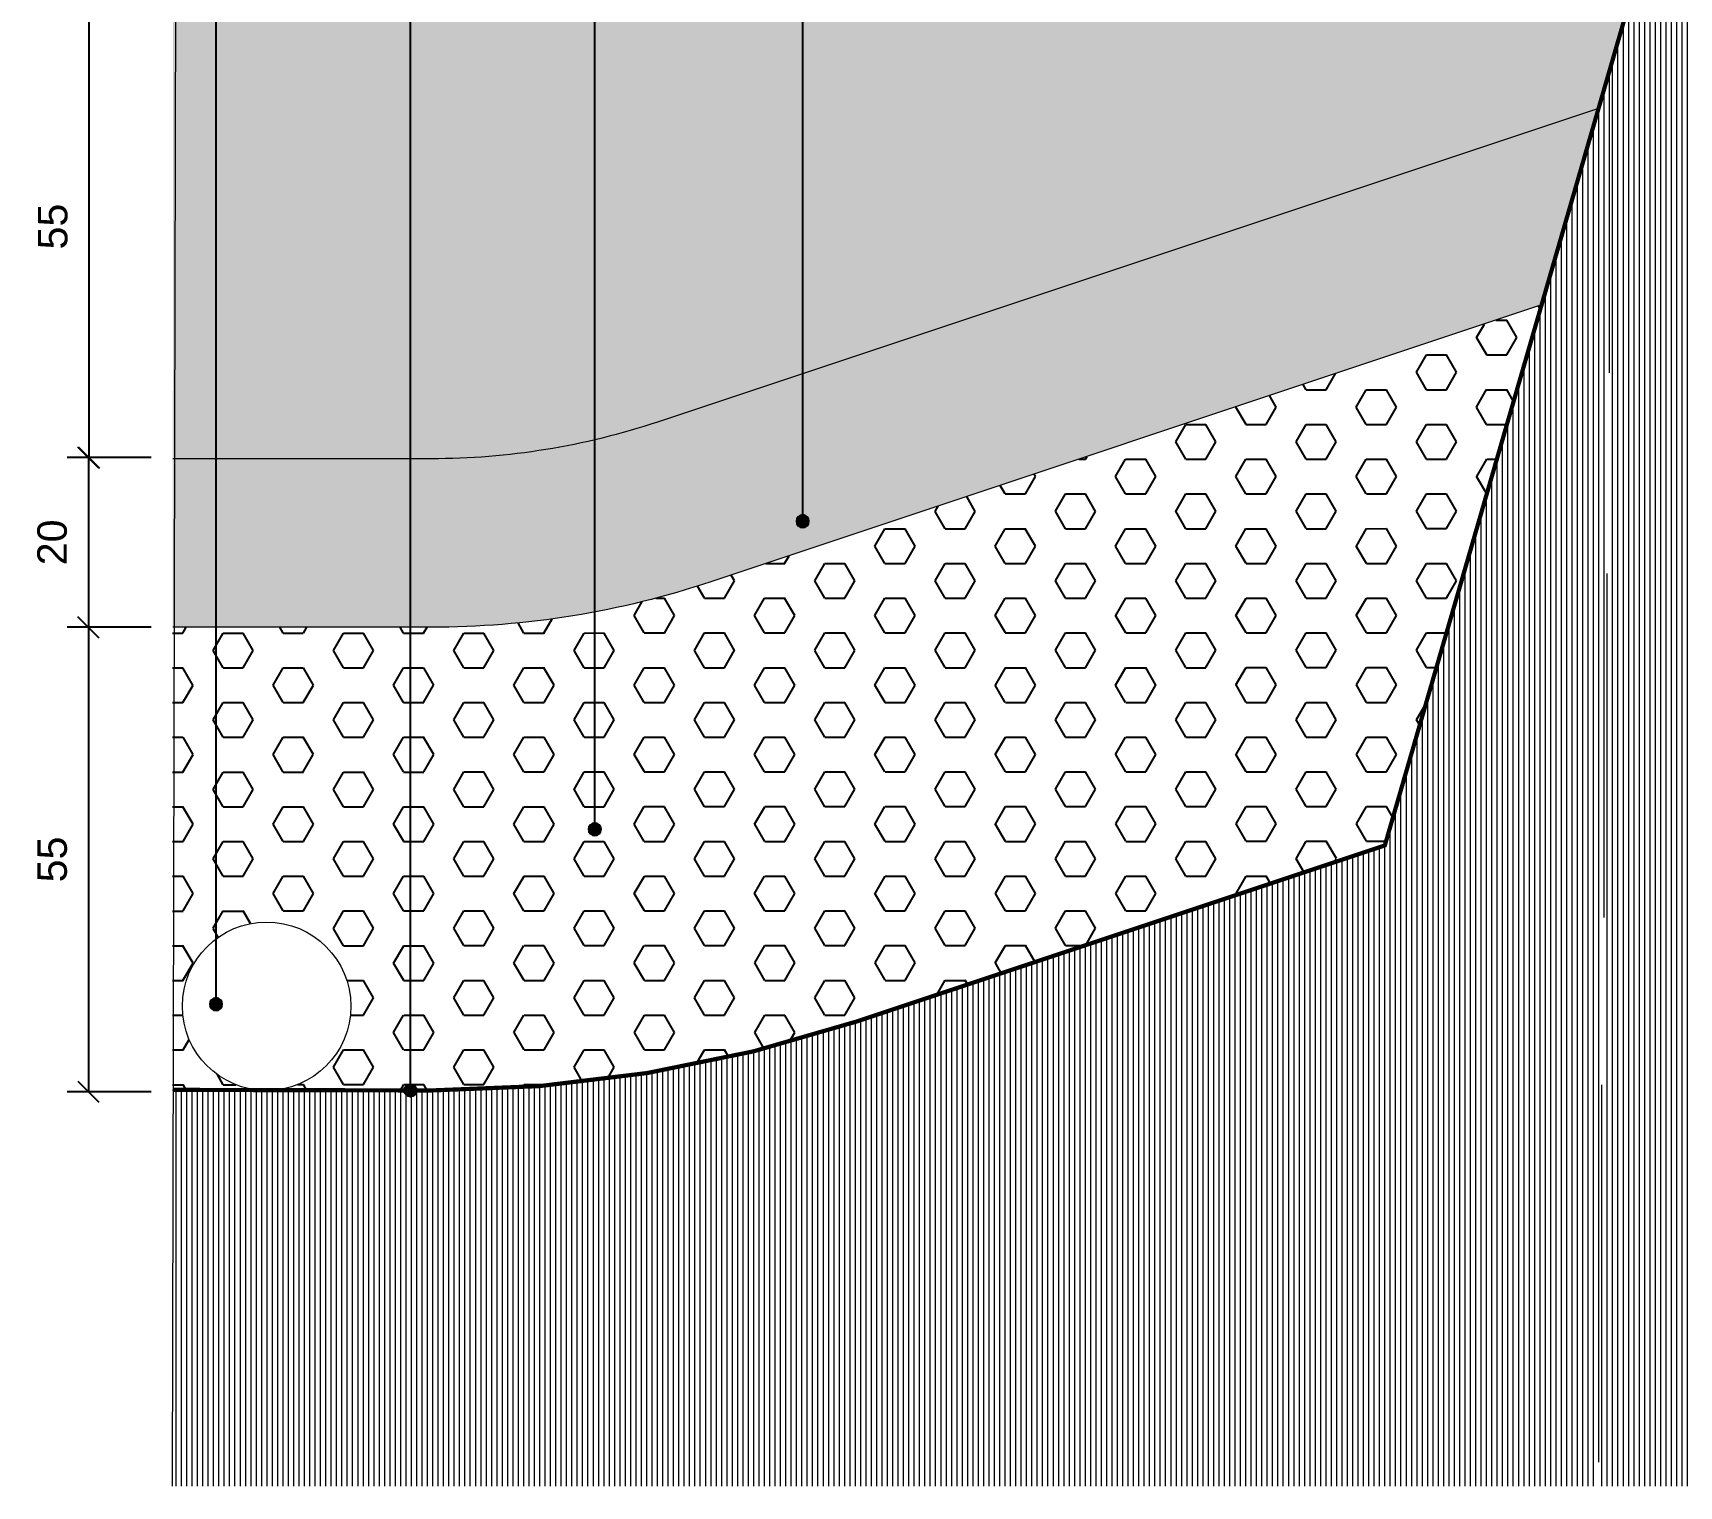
# Model space of a CAD drawing. Header units: metres. Extents: x -325 to 301, y -147 to 149.
# Drawn here: x 15.436 to 17.39, y 24.42 to 26.145 of the extents above; entities that cross this region are included whole.
import ezdxf

# ---------------------------------------------------------------- set-up
doc = ezdxf.new("R2010")
doc.units = ezdxf.units.M
doc.linetypes.add('ACAD_ISO03W100', pattern=[30, 12, -18])
doc.layers.get('Defpoints').update_dxf_attribs({"lineweight": 13})
doc.layers.add('0-TX-1_25', color=7, linetype='Continuous', true_color=0x3f4f7f)
for name, color, linetype in [('02-L-Geotextile', 32, 'Continuous'), ('10-DET-encoixinat', 37, 'Continuous'), ('10-DET_TERRENY_sol estructural', 251, 'Continuous')]:
    doc.layers.add(name, color=color, linetype=linetype)
for name, color, linetype, lineweight in [('1-CM', 7, 'Continuous', 0), ('2-formigó', 7, 'Continuous', 0), ('2-L-secció', 1, 'Continuous', 0), ('3-TR Seleccionat', 44, 'Continuous', 0)]:
    doc.layers.add(name, color=color, linetype=linetype, lineweight=lineweight)
doc.styles.get("Standard").update_dxf_attribs({"font": 'arial.ttf'})
doc.dimstyles.new('ISO-25', dxfattribs={"dimtxt": 0.1, "dimasz": 0.1, "dimexe": 0.1, "dimexo": 0.1, "dimgap": 0.1, "dimtad": 1, "dimdec": 0, "dimlfac": 100, "dimzin": 9, "dimtxsty": 'Standard', "dimblk": 'OBLIQUE', "dimcen": 0.1, "dimadec": 0, "dimazin": 0, "dimtfac": 1, "dimtdec": 0, "dimtmove": 0, "dimatfit": 3, "dimldrblk": 'OBLIQUE', "dimfxl": 1, "dimarcsym": 0})

# ---------------------------------------------------------------- blocks, each defined once
blk = doc.blocks.new('_Oblique')
at = {"color": 0, "lineweight": -2}
blk.add_line((-0.499999999995058, -0.4999999998130015), (0.500000000028669, 0.500000000163238), dxfattribs=at)
blk = doc.blocks.new('*D3040')
at = {"layer": '0-TX-1_25', "color": 0, "lineweight": -2, "transparency": 16777216}
for p, q in [((15.56161067878929, 26.18969623093081), (15.47762559997044, 26.18969623093081)), ((15.50262559997044, 26.18969623093081), (15.50262559997044, 25.64117112390282)), ((15.57632801649645, 25.64117112390282), (15.47762559997044, 25.64117112390282))]:
    blk.add_line(p, q, dxfattribs=at)
at = {"layer": 'Defpoints', "color": 0, "transparency": 16777216}
for p in [(15.5866106787893, 26.18969623093081), (15.50262559997044, 25.64117112390282), (15.60132801649645, 25.64117112390282)]:
    blk.add_point(p, dxfattribs=at)
at = {"layer": '0-TX-1_25', "color": 0, "lineweight": -2, "transparency": 16777216, "xscale": 0.025, "yscale": 0.025, "zscale": 0.025}
for p, rotation in [((15.50262559997044, 26.18969623093081), 90), ((15.50262559997044, 25.64117112390282), 270)]:
    blk.add_blockref('_Oblique', p, dxfattribs=dict(at, rotation=rotation))
at = {"layer": '0-TX-1_25', "color": 0, "transparency": 16777216, "insert": (15.4598271688654, 25.91543367741681), "char_height": 0.035, "attachment_point": 5, "rotation": 90}
blk.add_mtext('55', dxfattribs=at)
blk = doc.blocks.new('*D3041')
at = {"layer": '0-TX-1_25', "color": 0, "lineweight": -2, "transparency": 16777216}
for p, q in [((15.56161067879949, 25.64117112392093), (15.47696325954093, 25.64117112392093)), ((15.50196325954093, 25.64117112392093), (15.50196325954093, 25.43969623063726)), ((15.57632801650665, 25.43969623063726), (15.47696325954093, 25.43969623063726))]:
    blk.add_line(p, q, dxfattribs=at)
at = {"layer": 'Defpoints', "color": 0, "transparency": 16777216}
for p in [(15.58661067879949, 25.64117112392093), (15.50196325954093, 25.43969623063726), (15.60132801650665, 25.43969623063726)]:
    blk.add_point(p, dxfattribs=at)
at = {"layer": '0-TX-1_25', "color": 0, "lineweight": -2, "transparency": 16777216, "xscale": 0.025, "yscale": 0.025, "zscale": 0.025}
for p, rotation in [((15.50196325954093, 25.64117112392093), 90), ((15.50196325954093, 25.43969623063726), 270)]:
    blk.add_blockref('_Oblique', p, dxfattribs=dict(at, rotation=rotation))
at = {"layer": '0-TX-1_25', "color": 0, "transparency": 16777216, "insert": (15.45909320497067, 25.54043367727909), "char_height": 0.035, "attachment_point": 5, "rotation": 90}
blk.add_mtext('20', dxfattribs=at)
blk = doc.blocks.new('*D3042')
at = {"layer": '0-TX-1_25', "color": 0, "lineweight": -2, "transparency": 16777216}
for p, q in [((15.56161067880967, 25.43969623064122), (15.47696325955108, 25.43969623064122)), ((15.50196325955108, 25.43969623064122), (15.50196325955108, 24.88822133735754)), ((15.57632801651682, 24.88822133735754), (15.47696325955108, 24.88822133735754))]:
    blk.add_line(p, q, dxfattribs=at)
at = {"layer": 'Defpoints', "color": 0, "transparency": 16777216}
for p in [(15.58661067880967, 25.43969623064122), (15.50196325955108, 24.88822133735754), (15.60132801651682, 24.88822133735754)]:
    blk.add_point(p, dxfattribs=at)
at = {"layer": '0-TX-1_25', "color": 0, "lineweight": -2, "transparency": 16777216, "xscale": 0.025, "yscale": 0.025, "zscale": 0.025}
for p, rotation in [((15.50196325955108, 25.43969623064122), 90), ((15.50196325955108, 24.88822133735754), 270)]:
    blk.add_blockref('_Oblique', p, dxfattribs=dict(at, rotation=rotation))
at = {"layer": '0-TX-1_25', "color": 0, "transparency": 16777216, "insert": (15.45916482844603, 25.16395878399937), "char_height": 0.035, "attachment_point": 5, "rotation": 90}
blk.add_mtext('55', dxfattribs=at)
blk = doc.blocks.new('POINT')
at = {"layer": '0-TX-1_25'}
h = blk.add_hatch(dxfattribs=at)
h.set_pattern_fill('ANGLE', color=256)
h.set_pattern_definition([(0, (-83.74681484067048, -12.72584030761209), (0, 6.985), [5.08, -1.905]), (90, (-83.74681484067048, -12.72584030761209), (-6.985, 4.277078946022131e-16), [5.08, -1.905])])
edge = h.paths.add_edge_path()
edge.add_arc((0, 0), 0.0075, 0, 360)
h = blk.add_hatch(color=256, dxfattribs=at)
h.dxf.hatch_style = 1
edge = h.paths.add_edge_path()
edge.add_arc((0, 0), 0.0075, 0, 360)
blk.add_circle((0, 0), 0.0075, dxfattribs=at)

msp = doc.modelspace()

# ---------------------------------------------------------------- hatches: boundary and pattern name
at = {"layer": '10-DET-encoixinat'}
h = msp.add_hatch(dxfattribs=at)
h.set_pattern_fill('CROSS', color=256, scale=0.04999999999999997, angle=91.66889548920817)
h.set_pattern_definition([(135.910817346098, (6.785408189389369, 22.06944331847165), (-0.01767543594103214, -0.000281005861983161), [0.006249999999999993, -0.01874999999999998]), (225.9108173460979, (6.785337936467936, 22.07386217656579), (0.000281005861983161, -0.01767543594103215), [0.006249999999999993, -0.01874999999999998])])
edge = h.paths.add_edge_path()
edge.add_line((15.60217306492196, 25.63969623082351), (15.60255596775374, 26.19236219539123))
edge.add_line((15.60255596775374, 26.19236219539123), (15.90887584050502, 26.1996212689502))
edge.add_arc((15.8572620003722, 26.5806167963586), 0.3844757214681614, 277.7149486701938, 289.8688040648013)
edge.add_line((15.98793281779936, 26.2190276401725), (17.29501991511639, 26.68822133884799))
edge.add_line((17.29501991511639, 26.68822133884799), (17.40612434797097, 26.68822133884799))
edge.add_line((17.40612434797097, 26.68822133884799), (17.40612434797097, 26.43937306702145))
edge.add_line((17.40612434797097, 26.43937306702145), (17.29487571365217, 26.0557177005859))
edge.add_line((17.29487571365217, 26.0557177005859), (16.17766956141861, 25.68331546711421))
edge.add_arc((15.90887584183413, 26.48969622816942), 0.8499999973459114, 269.9999996592993, 288.43495730021823, ccw=False)
edge.add_line((15.90887583677973, 25.63969623082351), (15.60217306492196, 25.63969623082351))
at = {"layer": '10-DET_TERRENY_sol estructural'}
h = msp.add_hatch(dxfattribs=at)
h.set_pattern_fill('AR-SAND', color=256, scale=0.0003999999999999999, angle=-43.73425226980012)
h.set_pattern_definition([(289.3122183400753, (15.31191084520843, 17.67590678128447), (0.01879822796445405, -0.005502431136980967), [0, -0.01544319999999998, 0, -0.01727199999999995, 0, -0.01650999999999996]), (259.3122183400753, (15.31191084520843, 17.67590678128447), (0.02162803163196305, -0.02603235100308087), [0, -0.0083312, 0, -0.0139192, 0, -0.005333999999999999]), (219.3122183400753, (15.31581150075372, 17.68777922418933), (-0.00982115641062363, -0.03007687615438255), [0, -0.005079999999999999, 0, -0.018288, 0, -0.023876]), (209.3122183400753, (15.31581150075372, 17.68777922418933), (-0.00106156736975184, -0.03179966316751606), [0, -0.002539999999999995, 0, -0.01198879999999998, 0, -0.01371599999999998])])
edge = h.paths.add_edge_path()
edge.add_line((15.60203449918545, 25.43969623063725), (15.60217306492196, 25.63969623082352))
edge.add_line((15.60217306492196, 25.63969623082352), (15.90887584162414, 25.63969623082351))
edge.add_arc((15.90887584162414, 26.48969622995274), 0.8499999991292313, 270.0000000000002, 288.4349572581711)
edge.add_line((16.17766956118079, 25.68331546700846), (17.29487571365217, 26.0557177005859))
edge.add_line((17.29487571365217, 26.0557177005859), (17.2272036549403, 25.82234181564558))
edge.add_line((17.2272036549403, 25.82234181564558), (16.24091514074171, 25.49357881643714))
edge.add_arc((15.90887584039139, 26.48969622924385), 1.049999998606609, 270.0000000000026, 288.4349572479327, ccw=False)
edge.add_line((15.90887584039144, 25.43969623063725), (15.60203449918545, 25.43969623063725))
h = msp.add_hatch(dxfattribs=at)
h.set_pattern_fill('HEX', color=256, scale=0.007499999999999998, angle=0.01077754753281205)
h.set_pattern_definition([(0.01077754753281207, (-1.828832905163811, -35.69484686443045), (-7.75823503618998e-06, 0.04124445913582366), [0.02381249999999996, -0.04762499999999992]), (120.0107775475328, (-1.828832905163811, -35.69484686443045), (-0.03571487025945437, -0.02062894839654169), [0.02381249999999999, -0.04762499999999999]), (60.01077754753281, (-1.80502040558509, -35.69484238521137), (-0.03572262849449056, 0.02061551073928196), [0.02381249999999996, -0.04762499999999992])])
edge = h.paths.add_edge_path()
edge.add_arc((15.71355583778649, 24.98968802829251), 0.09999999999943927, -89.26613449962872, 269.26613445640015, ccw=False)
edge.add_line((15.71483663969046, 24.88969623089707), (15.90887584143635, 24.88969623082351))
edge.add_arc((15.90887584190219, 26.48969622657513), 1.599999995751624, 269.9999999833186, 288.4349572808629)
edge.add_line((16.41484049025543, 24.97180302841461), (17.04110549331346, 25.1805581314762))
edge.add_line((17.04110549331346, 25.1805581314762), (17.2272036549403, 25.82234181564558))
edge.add_line((17.2272036549403, 25.82234181564558), (16.24091514365132, 25.49357881740701))
edge.add_arc((15.908875843159, 26.48969623126768), 1.049999999651384, 269.9999999994978, 288.43495723709697, ccw=False)
edge.add_line((15.9088758431498, 25.4396962316163), (15.60203449918595, 25.43969623135983))
edge.add_line((15.60203449918595, 25.43969623135983), (15.60165344341061, 24.88969623093998))
edge.add_line((15.60165344341061, 24.88969623093998), (15.71227503580708, 24.88969623089803))
at = {"layer": '3-TR Seleccionat'}
h = msp.add_hatch(dxfattribs=at)
h.set_pattern_fill('ANSI31', color=256, scale=0.002, angle=225, style=0)
h.set_pattern_definition([(270, (15.29228259842794, 27.35313868866336), (0.006349999999999999, -1.734723475976807e-18), [])])
h.paths.add_polyline_path([(17.34618288052792, 26.23265713026086), (17.31161868645694, 26.11345801718365), (17.29390078874614, 24.41999127463368), (18.60262188498443, 24.41999127463367), (18.60274281947963, 26.23822127539952)])
h = msp.add_hatch(dxfattribs=at)
h.set_pattern_fill('ANSI31', color=256, scale=0.002, angle=225, style=0)
h.set_pattern_definition([(270, (-0.7450857280199621, -35.63198521948386), (0.00635, -4.336808689942018e-19), [])])
edge = h.paths.add_edge_path()
edge.add_line((17.31161868645694, 26.11345801718365), (17.04110549331346, 25.1805581314762))
edge.add_line((17.04110549331346, 25.1805581314762), (16.41484049034621, 24.97180302808095))
edge.add_arc((15.90887584057563, 26.48969622963267), 1.599999999417001, 269.9999997275105, 288.43495729061084, ccw=False)
edge.add_line((15.90887583296629, 24.88969623021567), (15.60165344341015, 24.88969623028679))
edge.add_line((15.60165344341015, 24.88969623028679), (15.60132801697979, 24.41998930439393))
edge.add_line((15.60132801697979, 24.41998930439393), (17.29498825014885, 24.41998930321109))
edge.add_line((17.29498825014885, 24.41998930321109), (17.31161868645694, 26.11345801718365))

# ---------------------------------------------------------------- linework, layer by layer
at = {"layer": '0-TX-1_25'}
msp.add_line((15.65349453174339, 24.99214050098356), (15.65349453169699, 27.61967241967972), dxfattribs=at)
for points in [[(15.88435336930033, 24.88974824174409), (15.88417896625166, 27.61967241970017)], [(16.10320835665262, 25.19976177410256), (16.10320835712282, 27.61967241968142)], [(16.34997368251262, 25.56556046166491), (16.34997368345467, 27.61967241968142)]]:
    msp.add_lwpolyline(points, dxfattribs=at)
at = {"layer": '02-L-Geotextile', "linetype": 'ACAD_ISO03W100', "ltscale": 0.002, "const_width": 0.005}
msp.add_lwpolyline([(15.60241071056141, 24.89040158571137), (15.90887583305444, 24.88969623035785, 0.08061161001945526), (16.41484049081187, 24.97180302831378), (17.04110549331346, 25.1805581314762), (17.34779631696588, 26.23822127539952)], format="xyb", dxfattribs=at)
at = {"layer": '1-CM'}
msp.add_lwpolyline([(17.34779631696588, 26.23822127539952), (17.04110549331346, 25.1805581314762)], dxfattribs=at)
for points in [[(17.29487571365217, 26.0557177005859), (16.17766956125702, 25.68331546703387, -0.08061161003544633), (15.90887583724539, 25.63969623082351), (15.60217306492196, 25.63969623082351)], [(17.2272036549403, 25.82234181564558), (16.24091514225434, 25.49357881694134, -0.08061161002968152), (15.90887583631407, 25.43969623063725), (15.60203449918545, 25.43969623063725)], [(17.04110549331346, 25.1805581314762), (16.41484049081187, 24.97180302831378, -0.08061161001945959), (15.90887583305444, 24.88969623035785), (15.6016534434102, 24.88969623035785)]]:
    msp.add_lwpolyline(points, format="xyb", dxfattribs=at)
at = {"layer": '2-formigó'}
msp.add_circle((15.71355583778668, 24.98968802829307), 0.09999999999999996, dxfattribs=at)
at = {"layer": '2-L-secció'}
msp.add_line((15.60550655403491, 26.23549387796418), (15.60132801697962, 24.41998930414241), dxfattribs=at)

# ---------------------------------------------------------------- block references
at = {"layer": '0-TX-1_25', "xscale": -1}
for p in [(16.34997368251262, 25.56556046166491), (16.10320835665262, 25.19976177410256), (15.65349453174339, 24.99214050098356)]:
    msp.add_blockref('POINT', p, dxfattribs=at)
at = {"layer": '0-TX-1_25'}
msp.add_blockref('POINT', (15.88436751581207, 24.88974824264785), dxfattribs=at)

# ---------------------------------------------------------------- dimensions: what is measured, and where the dimension line sits
for base, p1, p2, picture, middle in [((15.50262559997044, 25.64117112390282), (15.58661067878929, 26.1896962309308), (15.60132801649644, 25.64117112390281), '*D3040', (15.4598271688654, 25.91543367741681)), ((15.50196325954093, 25.43969623063726), (15.58661067879948, 25.64117112392092), (15.60132801650664, 25.43969623063725), '*D3041', (15.45909320497067, 25.54043367727909)), ((15.50196325955108, 24.88822133735754), (15.58661067880966, 25.4396962306412), (15.60132801651681, 24.88822133735753), '*D3042', (15.45916482844603, 25.16395878399937))]:
    dim = msp.add_linear_dim(base=base, p1=p1, p2=p2, angle=90, dimstyle='ISO-25', override={"dimtxt": 0.035, "dimasz": 0.025, "dimexe": 0.025, "dimexo": 0.025, "dimgap": 0.025, "dimblk1": 'Oblique', "dimblk2": 'Oblique', "dimsah": 1, "dimfxl": 0.1, "dimfxlon": 1, "dimarcsym": 1}, dxfattribs=at)
    dim.commit()
    dim.dimension.update_dxf_attribs({"geometry": picture, "text_midpoint": middle})

doc.saveas('drawing.dxf')
